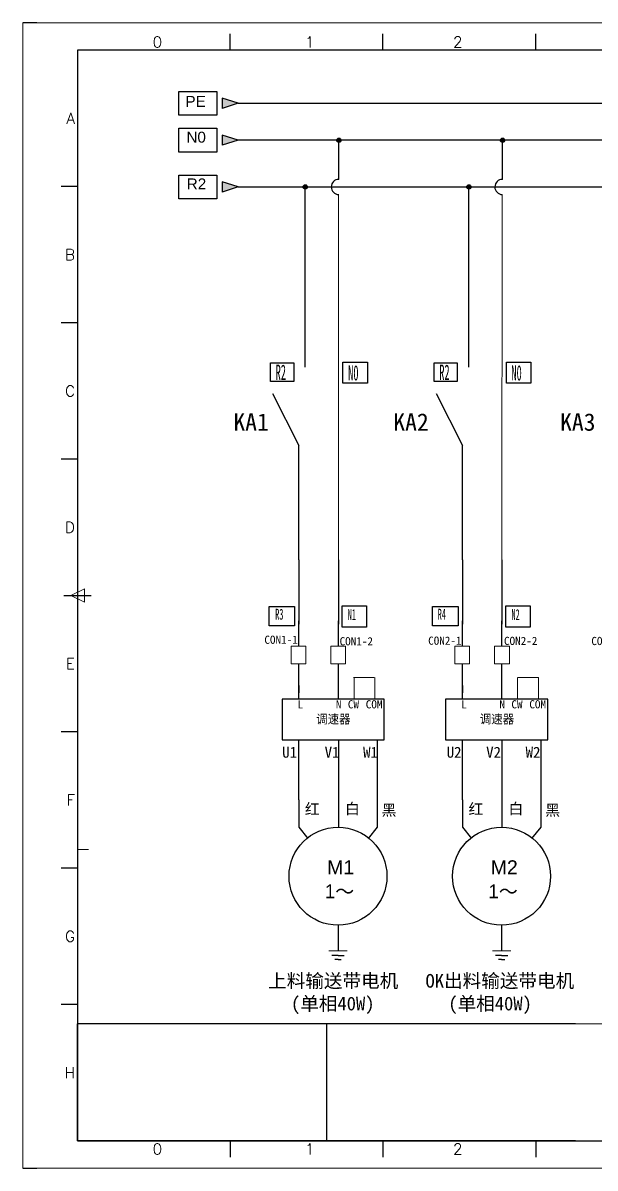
# Model space of a CAD drawing. Extents: x 2511 to 8703, y -745 to 3310.
# Drawn here: x 3495.8 to 3600.8, y 275.7 to 485.7 of the extents above; entities that cross this region are included whole.
import ezdxf
from ezdxf.enums import TextEntityAlignment as Align

# ---------------------------------------------------------------- set-up
doc = ezdxf.new("R2010")
doc.units = 0
doc.header["$MEASUREMENT"] = 0
for name, color, linetype in [('AE_BOR', 1, 'Continuous'), ('MISC', 2, 'Continuous'), ('RED_14_THHN', 20, 'Continuous'), ('SYMS', 7, 'Continuous')]:
    doc.layers.add(name, color=color, linetype=linetype)
doc.styles.add('WD', font='romans.shx', dxfattribs={"bigfont": 'gbcbig.shx'})
doc.styles.add('样式 0', font='')
doc.styles.add('样式 8', font='arial.ttf')
doc.styles.get('样式 0').set_extended_font_data('KaiTi_GB2312')

# ---------------------------------------------------------------- blocks, each defined once
blk = doc.blocks.new('gb_a2_a')
for p, q in [((584, 410), (25, 410)), ((25, 410), (25, 10)), ((25, 10), (584, 10))]:
    blk.add_line(p, q)
at = {"lineweight": 9, "ltscale": 0.1}
blk.add_line((25, 116.86), (29, 116.86), dxfattribs=at)
at = {"layer": 'AE_BOR', "lineweight": 30}
for p, q in [((10, 420), (4.93, 420)), ((4.93, 0), (10, 0))]:
    blk.add_line(p, q, dxfattribs=at)
at = {"layer": 'AE_BOR', "color": 1, "lineweight": 15}
for p, q in [((4.93, 420), (598.93, 420)), ((4.93, 0), (4.93, 420)), ((22.5, 210), (27.5, 212.5)), ((27.5, 207.5), (22.5, 210)), ((27.5, 212.5), (27.5, 207.5)), ((598.93, 0), (4.93, 0))]:
    blk.add_line(p, q, dxfattribs=at)
at = {"layer": 'AE_BOR'}
for p, q in [((81, 410), (81, 416)), ((137, 410), (137, 416)), ((193, 410), (193, 416)), ((25, 360), (19, 360)), ((25, 310), (19, 310)), ((25, 260), (19, 260)), ((25, 160), (19, 160)), ((25, 110), (19, 110)), ((25, 60), (19, 60)), ((81, 10), (81, 4)), ((137, 10), (137, 4)), ((193, 10), (193, 4))]:
    blk.add_line(p, q, dxfattribs=at)
at = {"layer": 'AE_BOR', "color": 2, "lineweight": 30}
blk.add_line((20, 210), (30, 210), dxfattribs=at)
at = {"layer": 'AE_BOR', "style": 'WD'}
for s, p in [('0', (54.27, 411)), ('1', (110.12, 411)), ('2', (164.42, 411)), ('0', (54.27, 5)), ('1', (110.12, 5)), ('2', (164.42, 5))]:
    blk.add_text(s, height=4, dxfattribs=at).set_placement(p, align=Align.CENTER)
for s, p in [('A', (24, 385)), ('B', (24, 335)), ('C', (24, 285)), ('D', (24, 235)), ('E', (24, 185)), ('F', (24, 135)), ('G', (24, 85)), ('H', (24, 35))]:
    blk.add_text(s, height=4, dxfattribs=at).set_placement(p, align=Align.MIDDLE_RIGHT)
blk = doc.blocks.new('WDDOT')
blk.add_hatch(color=256).paths.add_polyline_path([(0.5, 0, 1), (-0.5, 0, 1)])
blk.add_circle((0, 0), 0.5)

msp = doc.modelspace()

# ---------------------------------------------------------------- hatches: boundary and pattern name
for points in [[(3535.33, 464.23), (3532.41, 465.17), (3532.41, 463.3)], [(3535.33, 455.67), (3532.41, 456.6), (3532.41, 454.73)]]:
    msp.add_hatch(color=256).paths.add_polyline_path(points)
h = msp.add_hatch(color=256)
edge = h.paths.add_edge_path()
edge.add_arc((3553.8, 464.22), 0.393, 0, 360)
h = msp.add_hatch(color=256)
edge = h.paths.add_edge_path()
edge.add_arc((3583.8, 464.22), 0.393, 0, 360)
h = msp.add_hatch(color=256)
edge = h.paths.add_edge_path()
edge.add_arc((3547.63, 455.66), 0.393, 0, 360)
h = msp.add_hatch(color=256)
edge = h.paths.add_edge_path()
edge.add_arc((3577.63, 455.66), 0.393, 0, 360)
at = {"layer": 'MISC'}
msp.add_hatch(color=256, dxfattribs=at).paths.add_polyline_path([(3535.33, 471), (3532.41, 471.93), (3532.41, 470.06)])

# ---------------------------------------------------------------- linework, layer by layer
for p, q in [((3535.33, 464.23), (3532.41, 465.17)), ((3532.41, 465.17), (3532.41, 463.3)), ((3535.33, 464.23), (3532.41, 463.3)), ((3535.33, 455.67), (3532.41, 456.6)), ((3532.41, 456.6), (3532.41, 454.73)), ((3535.33, 455.67), (3532.41, 454.73)), ((3535.33, 455.67), (3771.03, 455.67)), ((3547.63, 449.3), (3547.63, 455.66)), ((3547.63, 422.63), (3547.63, 455.26)), ((3577.63, 449.3), (3577.63, 455.66)), ((3577.63, 422.63), (3577.63, 455.26)), ((3541.6, 417.81), (3546.45, 408.26)), ((3571.6, 417.81), (3576.45, 408.26)), ((3553.63, 320.28), (3553.63, 315.58)), ((3583.63, 320.28), (3583.63, 315.58)), ((3553.63, 314.71), (3552.5, 314.71)), ((3553.63, 314.02), (3553.05, 314.02)), ((3553.63, 314.71), (3554.75, 314.71)), ((3553.63, 314.02), (3554.2, 314.02)), ((3583.63, 314.71), (3582.5, 314.71)), ((3583.63, 314.02), (3583.05, 314.02)), ((3583.63, 314.71), (3584.75, 314.71)), ((3583.63, 314.02), (3584.2, 314.02))]:
    msp.add_line(p, q)
at = {"color": 0}
for p, q in [((3771.03, 464.24), (3535.33, 464.24)), ((3553.78, 457.05), (3553.78, 464.22)), ((3583.78, 457.05), (3583.78, 464.22)), ((3551.53, 302.19), (3551.53, 280.74))]:
    msp.add_line(p, q, dxfattribs=at)
at = {"lineweight": 0}
for p, q in [((3553.69, 387.29), (3553.69, 454.27)), ((3583.69, 387.29), (3583.75, 454.27)), ((3556.48, 365.72), (3560.27, 365.72)), ((3556.57, 361.75), (3556.57, 365.72)), ((3560.37, 365.72), (3560.37, 361.75)), ((3586.57, 361.75), (3586.57, 365.72)), ((3586.59, 365.72), (3590.39, 365.72)), ((3590.37, 365.72), (3590.37, 361.75)), ((3553.63, 315.58), (3551.94, 315.58)), ((3553.63, 315.58), (3555.32, 315.58)), ((3583.63, 315.58), (3581.94, 315.58)), ((3583.63, 315.58), (3585.32, 315.58))]:
    msp.add_line(p, q, dxfattribs=at)
at = {"color": 0, "ltscale": 2}
for p, q in [((3546.45, 387.29), (3546.45, 375.51)), ((3553.69, 387.29), (3553.69, 375.51)), ((3576.45, 387.29), (3576.45, 375.51)), ((3583.69, 387.29), (3583.69, 375.51)), ((3546.45, 371.44), (3546.45, 376.11)), ((3553.69, 371.44), (3553.69, 376.11)), ((3576.45, 371.44), (3576.45, 376.11)), ((3583.69, 371.44), (3583.69, 376.11)), ((3546.45, 361.76), (3546.45, 368.24)), ((3553.69, 361.76), (3553.69, 368.24)), ((3576.45, 361.76), (3576.45, 368.24)), ((3583.69, 361.76), (3583.69, 368.24)), ((3505.88, 280.74), (3505.88, 302.19)), ((3597.18, 302.19), (3505.88, 302.19)), ((3597.18, 280.74), (3505.88, 280.74))]:
    msp.add_line(p, q, dxfattribs=at)
at = {"ltscale": 2}
for p, q in [((3546.45, 343.27), (3546.45, 354.25)), ((3553.69, 354.25), (3553.69, 343.27)), ((3560.81, 354.25), (3560.81, 338.25)), ((3576.45, 343.27), (3576.45, 354.25)), ((3583.69, 354.25), (3583.69, 343.27)), ((3590.81, 354.25), (3590.81, 338.25)), ((3546.45, 343.27), (3546.45, 338.24)), ((3553.69, 343.27), (3553.69, 338.24)), ((3576.45, 343.27), (3576.45, 338.24)), ((3583.69, 343.27), (3583.69, 338.24)), ((3546.45, 339.03), (3546.45, 339.03)), ((3546.45, 338.24), (3548.11, 336.17)), ((3560.81, 338.25), (3559.14, 336.16)), ((3576.45, 339.03), (3576.45, 339.03)), ((3576.45, 338.24), (3578.11, 336.17)), ((3590.81, 338.25), (3589.14, 336.16))]:
    msp.add_line(p, q, dxfattribs=at)
at = {"lineweight": 9, "ltscale": 0.1}
for p, q in [((3597.18, 302.19), (3626.64, 302.19)), ((3597.18, 280.74), (3626.64, 280.74))]:
    msp.add_line(p, q, dxfattribs=at)
at = {"color": 1, "lineweight": -3}
for points in [[(3524.46, 473.18), (3531.4, 473.18), (3531.4, 468.83), (3524.46, 468.83)], [(3524.46, 466.41), (3531.4, 466.41), (3531.4, 462.06), (3524.46, 462.06)], [(3524.46, 457.84), (3531.4, 457.84), (3531.4, 453.49), (3524.46, 453.49)]]:
    msp.add_lwpolyline(points, close=True, dxfattribs=at)
at = {"color": 1, "ltscale": 2}
for points in [[(3541.25, 423.42), (3545.51, 423.42), (3545.51, 420.01), (3541.25, 420.01)], [(3554.54, 423.55), (3559.01, 423.55), (3559.01, 419.66), (3554.54, 419.66)], [(3571.25, 423.42), (3575.51, 423.42), (3575.51, 420.01), (3571.25, 420.01)], [(3584.54, 423.55), (3589.01, 423.55), (3589.01, 419.66), (3584.54, 419.66)], [(3540.98, 378.73), (3545.65, 378.73), (3545.65, 375.16), (3540.98, 375.16)], [(3554.41, 378.83), (3558.88, 378.83), (3558.88, 374.94), (3554.41, 374.94)], [(3570.98, 378.73), (3575.65, 378.73), (3575.65, 375.16), (3570.98, 375.16)], [(3584.41, 378.83), (3588.88, 378.83), (3588.88, 374.94), (3584.41, 374.94)]]:
    msp.add_lwpolyline(points, close=True, dxfattribs=at)
at = {"color": 0}
for points in [[(3546.45, 387.29), (3546.45, 408.26)], [(3576.45, 387.29), (3576.45, 408.26)]]:
    msp.add_lwpolyline(points, dxfattribs=at)
at = {"color": 1, "lineweight": 0}
for points in [[(3545.04, 371.44), (3547.75, 371.44), (3547.75, 368.24), (3545.04, 368.24)], [(3552.33, 371.44), (3555.03, 371.44), (3555.03, 368.24), (3552.33, 368.24)]]:
    msp.add_lwpolyline(points, close=True, dxfattribs=at)
at = {"color": 2, "lineweight": 0}
for points in [[(3575.06, 371.44), (3577.77, 371.44), (3577.77, 368.24), (3575.06, 368.24)], [(3582.35, 371.44), (3585.05, 371.44), (3585.05, 368.24), (3582.35, 368.24)]]:
    msp.add_lwpolyline(points, close=True, dxfattribs=at)
at = {"color": 0, "lineweight": -2}
for points in [[(3543.37, 361.76), (3543.37, 354.25), (3562.1, 354.25), (3562.1, 361.76)], [(3573.37, 361.76), (3573.37, 354.25), (3592.1, 354.25), (3592.1, 361.76)]]:
    msp.add_lwpolyline(points, close=True, dxfattribs=at)
for centre, radius in [((3553.8, 464.22), 0.393), ((3583.8, 464.22), 0.393), ((3547.63, 455.66), 0.393), ((3577.63, 455.66), 0.393), ((3553.63, 329.26), 8.98), ((3583.63, 329.26), 8.98)]:
    msp.add_circle(centre, radius)
at = {"color": 0, "ltscale": 2}
for centre in [(3553.78, 455.66), (3583.78, 455.66)]:
    msp.add_arc(centre, 1.39, 90, 269.158, dxfattribs=at)
at = {"layer": 'MISC'}
for p, q in [((3535.33, 471), (3532.41, 471.93)), ((3532.41, 471.93), (3532.41, 470.06)), ((3535.33, 471), (3532.41, 470.06)), ((3535.33, 471), (3771.03, 471))]:
    msp.add_line(p, q, dxfattribs=at)
at = {"layer": 'RED_14_THHN', "color": 1}
msp.add_line((3546.45, 364.21), (3546.45, 362.9), dxfattribs=at)
at = {"layer": 'RED_14_THHN', "color": 2}
msp.add_line((3576.45, 364.21), (3576.45, 362.9), dxfattribs=at)

# ---------------------------------------------------------------- block references
at = {"xscale": 0.5, "yscale": 0.5, "zscale": 0.5}
msp.add_blockref('gb_a2_a', (3493.38, 275.74), dxfattribs=at)
at = {"layer": 'SYMS', "color": 0, "lineweight": -3, "xscale": 0.5, "yscale": 0.5, "zscale": 0.5}
for p in [(3553.8, 464.22), (3583.8, 464.22), (3547.63, 455.66), (3577.63, 455.66)]:
    msp.add_blockref('WDDOT', p, dxfattribs=at)
at = {"layer": 'SYMS', "lineweight": -3, "xscale": 0.5, "yscale": 0.5, "zscale": 0.5}
for p in [(3553.8, 464.22), (3583.8, 464.22), (3547.63, 455.66), (3577.63, 455.66)]:
    msp.add_blockref('WDDOT', p, dxfattribs=at)

# ---------------------------------------------------------------- texts
at = {"attachment_point": 1}
for s, insert, char_height, width, style in [('N0', (3525.83, 465.79), 2, 4.9667, '样式 8'), ('R2', (3525.89, 457.22), 2, 4.9667, '样式 8'), ('KA1', (3534.44, 414.14), 3.185, 8.2246, '样式 0'), ('KA2', (3563.77, 414.14), 3.185, 8.2246, '样式 0'), ('KA3', (3594.35, 414.14), 3.185, 8.2246, '样式 0'), ('{\\fSimSun|b0|i0|c134|p2;U1}', (3543.4, 353), 2, 0.6611, '样式 8'), ('{\\fSimSun|b0|i0|c134|p2;V1}', (3551.18, 353), 2, 0.6611, '样式 8'), ('{\\fSimSun|b0|i0|c134|p2;W1}', (3558.23, 353), 2, 0.6611, '样式 8'), ('{\\fSimSun|b0|i0|c134|p2;U2}', (3573.56, 353), 2, 0.6611, '样式 8'), ('{\\fSimSun|b0|i0|c134|p2;V2}', (3580.8, 353), 2, 0.6611, '样式 8'), ('{\\fSimSun|b0|i0|c134|p2;W2}', (3588.04, 353), 2, 0.6611, '样式 8'), ('{\\fSimSun|b0|i0|c134|p2;红}', (3547.55, 342.58), 2, 0.6611, '样式 8'), ('{\\fSimSun|b0|i0|c134|p2;白}', (3554.9, 342.64), 2, 0.6611, '样式 8'), ('{\\fSimSun|b0|i0|c134|p2;黑}', (3561.62, 342.38), 2, 0.6611, '样式 8'), ('{\\fSimSun|b0|i0|c134|p2;红}', (3577.55, 342.58), 2, 0.6611, '样式 8'), ('{\\fSimSun|b0|i0|c134|p2;白}', (3584.9, 342.64), 2, 0.6611, '样式 8'), ('{\\fSimSun|b0|i0|c134|p2;黑}', (3591.62, 342.38), 2, 0.6611, '样式 8'), ('{\\C2;M1}', (3551.63, 332.18), 2.56, 8.7428, '样式 8'), ('{\\C2;M2}', (3581.63, 332.18), 2.56, 8.7428, '样式 8'), ('{\\fAIGDT|b0|i0|c2|p2;\\C2;1\\fSimSun|b0|i0|c134|p2;～}', (3551.21, 327.77), 2.56, 9.8786, '样式 8'), ('{\\fAIGDT|b0|i0|c2|p2;\\C2;1\\fSimSun|b0|i0|c134|p2;～}', (3581.21, 327.77), 2.56, 9.8786, '样式 8')]:
    msp.add_mtext(s, dxfattribs=dict(at, insert=insert, char_height=char_height, width=width, style=style))
at = {"color": 1, "lineweight": 0, "insert": (3540.13, 373.38), "char_height": 1.5, "width": 1.2627, "attachment_point": 1}
msp.add_mtext('{\\fSimSun|b1|i0|c0|p2;CO\\fSimSun|b1|i0|c134|p2;N\\fSimSun|b1|i0|c0|p2;1-1}', dxfattribs=at)
at = {"lineweight": 0, "char_height": 1.5, "attachment_point": 1}
for s, insert, width in [('{\\fSimSun|b1|i0|c0|p2;\\C1;CO\\fSimSun|b1|i0|c134|p2;N\\fSimSun|b1|i0|c0|p2;1-\\fSimSun|b1|i0|c134|p2;2}', (3553.92, 373.1), 1.2627), ('{\\fSimSun|b1|i0|c0|p2;\\C1;CO\\fSimSun|b1|i0|c134|p2;N2\\fSimSun|b1|i0|c0|p2;-1}', (3570.16, 373.21), 1.2627), ('{\\fSimSun|b1|i0|c0|p2;\\C1;CO\\fSimSun|b1|i0|c134|p2;N2\\fSimSun|b1|i0|c0|p2;-\\fSimSun|b1|i0|c134|p2;2}', (3584.07, 373.17), 1.2627), ('{\\fSimSun|b1|i0|c0|p2;\\C1;CO\\fSimSun|b1|i0|c134|p2;N2\\fSimSun|b1|i0|c0|p2;-\\fSimSun|b1|i0|c134|p2;3}', (3600.09, 373.15), 1.2627), ('{\\fSimSun|b0|i0|c134|p2;L}', (3546.21, 361.54), 1.5406), ('{\\fSimSun|b0|i0|c134|p2;N}', (3553.24, 361.54), 1.5406), ('{\\fSimSun|b0|i0|c134|p2;CW}', (3555.43, 361.54), 1.5406), ('{\\fSimSun|b0|i0|c134|p2;COM}', (3558.72, 361.54), 1.5406), ('{\\fSimSun|b0|i0|c134|p2;L}', (3576.21, 361.54), 1.5406), ('{\\fSimSun|b0|i0|c134|p2;N}', (3583.24, 361.54), 1.5406), ('{\\fSimSun|b0|i0|c134|p2;CW}', (3585.43, 361.54), 1.5406), ('{\\fSimSun|b0|i0|c134|p2;COM}', (3588.72, 361.54), 1.5406)]:
    msp.add_mtext(s, dxfattribs=dict(at, insert=insert, width=width))
at = {"color": 0, "lineweight": -2, "char_height": 1.62, "width": 7.0638, "attachment_point": 1}
for insert in [(3549.62, 358.88), (3579.62, 358.88)]:
    msp.add_mtext('{调速器}', dxfattribs=dict(at, insert=insert))
at = {"char_height": 2.5, "attachment_point": 1}
for s, insert, width in [('\\pi0.8318;{\\fSimSun|b0|i0|c134|p2;上料输送带电机\\P\\pi5.019;(单相40W)}', (3539.98, 311.33), 26.2609), ('\\pi0.8318;{\\fSimSun|b0|i0|c134|p2;OK出料输送带电机\\P\\pi5.019;(单相40W)}', (3568.84, 311.33), 29.9973)]:
    msp.add_mtext(s, dxfattribs=dict(at, insert=insert, width=width))
at = {"layer": 'MISC', "insert": (3525.66, 472.35), "char_height": 2, "width": 4.9667, "attachment_point": 1, "style": '样式 8'}
msp.add_mtext('PE', dxfattribs=at)
at = {"layer": 'MISC', "color": 0, "attachment_point": 1, "style": '样式 0'}
for s, insert, char_height, width in [('{\\W0.5;R2}', (3542.19, 423.08), 2.8, 3.3188), ('{\\W0.5;N0}', (3555.49, 422.97), 2.8, 5.0168), ('{\\W0.5;R2}', (3572.2, 423.08), 2.8, 3.3188), ('{\\W0.5;N0}', (3585.42, 422.97), 2.8, 5.0168), ('{\\W0.5;R3}', (3542.12, 378.31), 2, 3.3188), ('{\\W0.5;N1}', (3555.42, 378.24), 2, 5.0168), ('{\\W0.5;R4}', (3571.92, 378.31), 2, 3.3188), ('{\\W0.5;N2}', (3585.45, 378.24), 2, 5.0168)]:
    msp.add_mtext(s, dxfattribs=dict(at, insert=insert, char_height=char_height, width=width))

doc.saveas('drawing.dxf')
